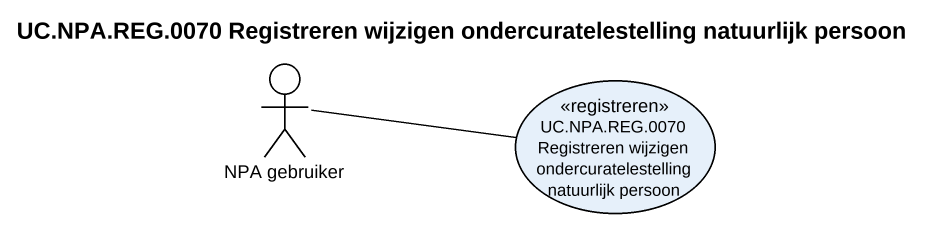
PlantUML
@startuml
title UC.NPA.REG.0070 Registreren wijzigen ondercuratelestelling natuurlijk persoon
actor "NPA gebruiker" as NPA_gebruiker
usecase "UC.NPA.REG.0070 Registreren wijzigen ondercuratelestelling natuurlijk persoon" as UC_NPA_REG_0070_Registreren <<registreren>>
NPA_gebruiker -right- UC_NPA_REG_0070_Registreren
@enduml
